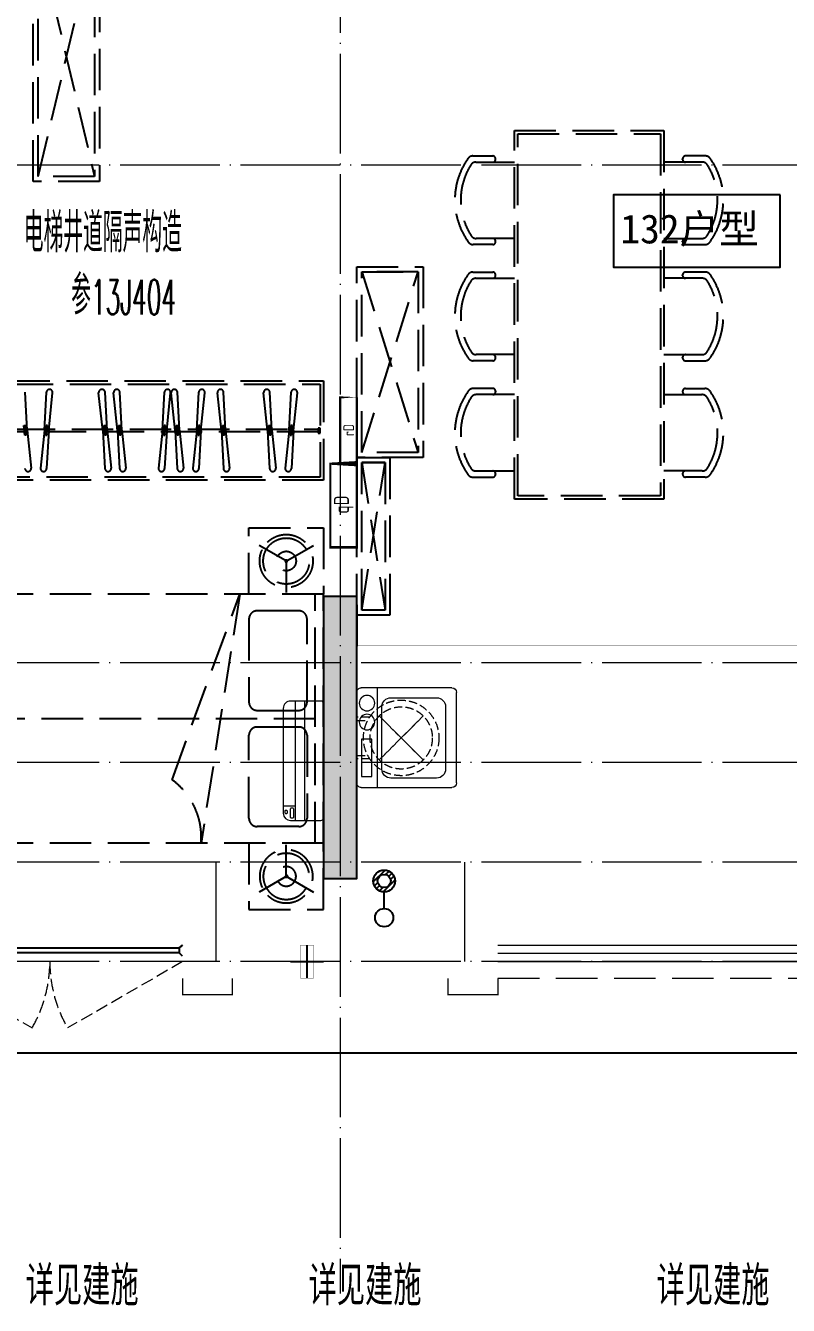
# Model space of a CAD drawing. Extents: x -518115 to 790560, y -210384 to 1628073.
# Drawn here: x 434421 to 439018, y 284544 to 292255 of the extents above; entities that cross this region are included whole.
import ezdxf

# ---------------------------------------------------------------- set-up
doc = ezdxf.new("R2010")
doc.units = 0
doc.header["$LTSCALE"] = 1000
doc.header["$MEASUREMENT"] = 0
for name, pattern in [('$1$DASH', [0.35, 0.25, -0.1]), ('A户型$0$DASH', [0.35, 0.25, -0.1]), ('DASH', [0.35, 0.25, -0.1]), ('DOTE', [2.4200000000000004, 2, -0.2, 0.02, -0.2])]:
    doc.linetypes.add(name, pattern=pattern)
for name, color, linetype in [('3-栏杆1', 135, 'Continuous'), ('5fur', 250, 'Continuous'), ('COLU', 7, 'Continuous'), ('EQUIP_地漏', 7, 'Continuous'), ('PUB_TEXT', 4, 'Continuous'), ('S-砼墙填充', 251, 'Continuous'), ('VPIPE-凝结', 150, 'Continuous'), ('VPIPE-废水', 31, 'Continuous'), ('机电标识类', 1, 'Continuous'), ('看线', 251, 'Continuous')]:
    doc.layers.add(name, color=color, linetype=linetype)
for name, color, linetype, lineweight in [('DOTE', 19, 'DOTE', 9), ('EQUIP-消防', 3, 'Continuous', 20), ('LVTRY', 1, 'Continuous', 13), ('WINDOW', 144, 'Continuous', 15), ('平面-栏杆', 135, 'Continuous', 15), ('平面-看线', 45, 'Continuous', 15), ('平面-空调室内机', 176, 'Continuous', 9), ('平面-空调预留孔', 173, 'Continuous', 15), ('空调', 76, 'Continuous', 13), ('粉刷', 251, 'Continuous', 9)]:
    doc.layers.add(name, color=color, linetype=linetype, lineweight=lineweight)
doc.styles.add('_TCH_AXIS', font='COMPLEX', dxfattribs={"bigfont": 'GBCBIG'})
doc.styles.add('_TCH_DIM', font='SIMPLEX.shx', dxfattribs={"width": 0.7, "bigfont": 'GBCBIG.shx'})
doc.styles.add('房间名称', font='TSSDENG', dxfattribs={"width": 0.8, "bigfont": 'HZTXT'})
doc.styles.add('黑体', font='')
doc.styles.get('黑体').set_extended_font_data('SimHei')

# ---------------------------------------------------------------- blocks, each defined once
blk = doc.blocks.new('dongkong')
blk.add_wipeout([(-603756.0415179721, 210770.96306340612), (-603756.0415180603, 210570.80961624245), (-603836.0415181214, 210570.80961593534), (-603836.0415181519, 210770.96306307407)])
at = {"layer": '机电标识类', "color": 250, "linetype": 'DASH', "ltscale": 400}
for p, q in [((-603796.0415180789, 210770.9630630909), (-603796.0415180789, 210570.8096162414)), ((-603896.0415180789, 210670.6929921169), (-603696.0415180789, 210670.6929921169))]:
    blk.add_line(p, q, dxfattribs=at)
at = {"layer": '空调', "color": 6, "linetype": 'DASH', "const_width": 2}
blk.add_lwpolyline([(-603756.0415180789, 210770.9630630909), (-603756.0415180789, 210570.8096162414), (-603836.0415180789, 210570.8096162414), (-603836.0415180789, 210770.9630630909)], close=True, dxfattribs=at)
blk = doc.blocks.new('GDGRDGDRGDFD')
at = {"layer": 'EQUIP-消防', "const_width": 12.82051282052028}
blk.add_lwpolyline([(136866.5605577994, 335507.811971089), (136366.5605577994, 335507.8119710906), (136366.5605577991, 335347.8119710904), (136866.5605577991, 335347.8119710888)], close=True, dxfattribs=at)
at = {"layer": 'PUB_TEXT', "color": 7, "true_color": 0xffffff, "style": '房间名称', "width": 0.8}
blk.add_text('qD', height=90, dxfattribs=at).set_placement((136565.0499633249, 335395.5346836653))
blk = doc.blocks.new('FSFSFSFSEG')
at = {"layer": 'EQUIP-消防', "const_width": 12.82051282052028}
blk.add_lwpolyline([(136866.5605577994, 335152.5449090759), (136466.5605577994, 335152.5449090774), (136466.5605577991, 335052.5449090772), (136866.5605577991, 335052.5449090757)], close=True, dxfattribs=at)
at = {"layer": 'PUB_TEXT', "color": 7, "true_color": 0xffffff, "style": '房间名称', "width": 0.8}
blk.add_text('rD', height=64.8, dxfattribs=at).set_placement((136633.7425204425, 335069.0046025831))
blk = doc.blocks.new('GDFGDDADWADAW')
at = {"rotation": 90}
for name, p in [('FSFSFSFSEG', (771469.0891836339, 153148.802543206)), ('GDGRDGDRGDFD', (771764.3572801037, 152748.802543206))]:
    blk.add_blockref(name, p, dxfattribs=at)
blk = doc.blocks.new('GDGDGRD')
at = {"layer": 'S-砼墙填充'}
h = blk.add_hatch(color=256, dxfattribs=at)
h.dxf.hatch_style = 1
h.paths.add_polyline_path([(436416.5442748284, 288315.3630931432), (436416.5442743464, 288565.3638601754), (436416.5442743464, 288765.3638601754), (436416.5442741448, 288515.3630931432), (436416.5442745481, 288815.3646272075), (436216.5442748922, 288815.3646272075), (436216.544275146, 287115.363093024), (436416.5442748205, 287115.363093024)])
at = {"layer": 'COLU', "color": 6}
blk.add_lwpolyline([(436416.5442748284, 288315.3630931432), (436416.5442743464, 288565.3638601754), (436416.5442743464, 288765.3638601754), (436416.5442741448, 288515.3630931432), (436416.5442745481, 288815.3646272075), (436216.5442748922, 288815.3646272075), (436216.544275146, 287115.363093024), (436416.5442748205, 287115.363093024), (436416.5442748284, 288315.3630931432)], close=True, dxfattribs=at)
blk = doc.blocks.new('dfgdfgsf')
at = {"layer": '5fur', "linetype": 'A户型$0$DASH'}
for p, q in [((2092291.533499984, -1252357.542387553), (2092411.453266368, -1252357.542387553)), ((2092309.426789955, -1252394.852469392), (2092541.574587486, -1252394.852469392)), ((2092428.013266368, -1252378.292469392), (2092428.013266368, -1252374.612469392)), ((2093673.722385016, -1252394.852469392), (2093441.574587486, -1252394.852469392)), ((2093555.135908604, -1252378.292469392), (2093555.135908604, -1252374.612469392)), ((2093691.615674988, -1252357.542387553), (2093571.695908604, -1252357.542387553)), ((2092541.574587486, -1252854.852469392), (2092311.389874803, -1252854.852469392)), ((2092428.013266368, -1252875.092469392), (2092428.013266368, -1252871.412469392)), ((2093441.574587486, -1252854.852469392), (2093671.759300168, -1252854.852469392)), ((2093555.135908604, -1252875.092469392), (2093555.135908604, -1252871.412469392)), ((2092411.453266368, -1252891.652469392), (2092293.381530715, -1252891.652469392)), ((2093571.695908604, -1252891.652469392), (2093689.767644257, -1252891.652469392)), ((2092291.533499984, -1253057.542387553), (2092411.453266368, -1253057.542387553)), ((2092309.426789955, -1253094.852469392), (2092541.574587486, -1253094.852469392)), ((2092428.013266368, -1253078.292469392), (2092428.013266368, -1253074.612469392)), ((2093673.722385016, -1253094.852469392), (2093441.574587486, -1253094.852469392)), ((2093555.135908604, -1253078.292469392), (2093555.135908604, -1253074.612469392)), ((2093691.615674988, -1253057.542387553), (2093571.695908604, -1253057.542387553)), ((2092541.574587486, -1253554.852469392), (2092311.389874803, -1253554.852469392)), ((2092428.013266368, -1253575.092469392), (2092428.013266368, -1253571.412469392)), ((2093441.574587486, -1253554.852469392), (2093671.759300168, -1253554.852469392)), ((2093555.135908604, -1253575.092469392), (2093555.135908604, -1253571.412469392)), ((2092411.453266368, -1253591.652469392), (2092293.381530715, -1253591.652469392)), ((2093571.695908604, -1253591.652469392), (2093689.767644257, -1253591.652469392)), ((2089605.33681067, -1254010.649655245), (2089593.085703414, -1253781.703517444)), ((2089708.697907737, -1254010.649655245), (2089720.949014992, -1253781.703517444)), ((2089734.714664537, -1254012.702910487), (2089758.528622285, -1253784.669318532)), ((2090061.529171934, -1254012.596194317), (2090035.720924661, -1253784.669318532)), ((2090087.55163921, -1254010.649655245), (2090075.300531955, -1253781.703517444)), ((2090150.034882049, -1254012.702910487), (2090126.220924301, -1253784.669318532)), ((2090176.05163885, -1254010.649655245), (2090163.800531594, -1253781.703517444)), ((2090419.697910768, -1254010.649655245), (2090431.949018023, -1253781.703517444)), ((2090445.714667568, -1254012.702910487), (2090469.528625316, -1253784.669318532)), ((2090497.150839113, -1254012.702910487), (2090473.336881365, -1253784.669318532)), ((2090523.167595914, -1254010.649655245), (2090510.916488658, -1253781.703517444)), ((2090626.52869298, -1254010.649655245), (2090638.779800236, -1253781.703517444)), ((2090652.545449781, -1254012.702910487), (2090676.359407529, -1253784.669318532)), ((2090775.237752914, -1254012.595872173), (2090751.423795166, -1253784.562280218)), ((2090801.254200029, -1254010.649655245), (2090789.003092773, -1253781.703517444)), ((2091054.022614687, -1254012.702910487), (2091030.208656939, -1253784.669318532)), ((2091080.039371488, -1254010.649655245), (2091067.788264232, -1253781.703517444)), ((2091183.400468555, -1254010.649655245), (2091195.65157581, -1253781.703517444)), ((2091209.417225355, -1254012.702910487), (2091233.231183103, -1253784.669318532)), ((2092411.453266368, -1253758.993599892), (2092293.381530715, -1253758.993599892)), ((2092541.574587486, -1253795.793599892), (2092311.389874803, -1253795.793599892)), ((2092428.013266368, -1253775.553599892), (2092428.013266368, -1253779.233599892)), ((2093441.574587486, -1253795.793599892), (2093671.759300168, -1253795.793599892)), ((2093555.135908604, -1253775.553599892), (2093555.135908604, -1253779.233599892)), ((2093571.695908604, -1253758.993599892), (2093689.767644257, -1253758.993599892)), ((2091359.574587578, -1254019.689162439), (2089523.574584608, -1254019.689162439)), ((2089605.336321197, -1254010.640508084), (2089629.144756408, -1254238.683721677)), ((2089708.697907737, -1254010.649655245), (2089684.883949989, -1254238.6832472)), ((2089734.714664537, -1254012.702910487), (2089722.463557282, -1254241.649048288)), ((2090061.534882409, -1254012.702910487), (2090073.785989665, -1254241.649048288)), ((2090087.55163921, -1254010.649655245), (2090111.365596958, -1254238.6832472)), ((2090150.034882049, -1254012.702910487), (2090162.285989305, -1254241.649048288)), ((2090176.05163885, -1254010.649655245), (2090199.865596598, -1254238.6832472)), ((2090419.697910768, -1254010.649655245), (2090395.88395302, -1254238.6832472)), ((2090445.714667568, -1254012.702910487), (2090433.463560313, -1254241.649048288)), ((2090497.150839113, -1254012.702910487), (2090509.401946369, -1254241.649048288)), ((2090523.167595914, -1254010.649655245), (2090546.981553662, -1254238.6832472)), ((2090626.52869298, -1254010.649655245), (2090602.714735232, -1254238.6832472)), ((2090652.545449781, -1254012.702910487), (2090640.294342525, -1254241.649048288)), ((2090775.237443228, -1254012.702910487), (2090787.488550484, -1254241.649048288)), ((2090801.254200029, -1254010.649655245), (2090825.068157777, -1254238.6832472)), ((2091054.022614687, -1254012.702910487), (2091066.273721943, -1254241.649048288)), ((2091080.039371488, -1254010.649655245), (2091103.853329236, -1254238.6832472)), ((2091183.400468555, -1254010.649655245), (2091159.586510807, -1254238.6832472)), ((2091209.417225355, -1254012.702910487), (2091197.1661181, -1254241.649048288)), ((2091371.574587578, -1253997.189162439), (2091359.574587578, -1253997.189162439)), ((2091359.574587578, -1253997.189162439), (2091359.574587578, -1254027.189162439)), ((2091359.574587578, -1254027.189162439), (2091371.574587578, -1254027.189162439)), ((2091371.574587578, -1254027.189162439), (2091371.574587578, -1253997.189162439)), ((2092309.426789955, -1254255.793599892), (2092541.574587486, -1254255.793599892)), ((2092428.013266368, -1254272.353599892), (2092428.013266368, -1254276.033599892)), ((2093673.722385016, -1254255.793599892), (2093441.574587486, -1254255.793599892)), ((2093555.135908604, -1254272.353599892), (2093555.135908604, -1254276.033599892)), ((2092291.533499984, -1254293.10368173), (2092411.453266368, -1254293.10368173)), ((2093691.615674988, -1254293.10368173), (2093571.695908604, -1254293.10368173)), ((2090941.574587254, -1254998.492976898), (2090941.574587254, -1254598.492976898)), ((2090941.574587254, -1254598.492976898), (2091391.574587254, -1254598.492976898)), ((2091391.574587254, -1254598.492976898), (2091391.574587254, -1254998.492976898)), ((2091175.822544973, -1254803.832287776), (2091002.879944764, -1254703.983830991)), ((2091157.326629535, -1254803.832287776), (2091330.269229745, -1254703.983830991)), ((2091166.574587254, -1254787.814355141), (2091166.574587254, -1254987.511268711)), ((2091391.574587254, -1254998.492976898), (2089366.739680178, -1254998.492976898)), ((2090478.140397684, -1256116.465254222), (2090886.881066664, -1254998.492976898)), ((2090886.881066664, -1254998.492976898), (2090652.901174343, -1256498.492976898)), ((2091391.574587254, -1254998.492976898), (2090941.574587254, -1254998.492976898)), ((2091341.574587254, -1256498.492976899), (2091341.574587254, -1254998.492976898)), ((2091391.574587254, -1256498.492976899), (2091391.574587254, -1254998.492976898)), ((2091341.576148126, -1255748.492976886), (2088341.574587415, -1255748.492976886)), ((2091391.574587254, -1256498.492976898), (2089366.739680178, -1256498.492976898)), ((2091391.574587254, -1256498.492976898), (2089366.739680178, -1256498.492976898)), ((2091391.574587281, -1256498.492976898), (2090941.574587281, -1256498.492976898)), ((2090941.574587281, -1256498.492976898), (2090941.574587281, -1256898.492976898)), ((2091166.574587281, -1256709.171598655), (2091166.574587281, -1256509.474685085)), ((2091391.574587281, -1256898.492976898), (2091391.574587281, -1256498.492976898)), ((2091175.822545, -1256693.15366602), (2091002.879944791, -1256793.002122805)), ((2091157.326629562, -1256693.15366602), (2091330.269229772, -1256793.002122805)), ((2090941.574587281, -1256898.492976898), (2091391.574587281, -1256898.492976898))]:
    blk.add_line(p, q, dxfattribs=at)
for points in [[(2089641.574593927, -1252512.189162764), (2089641.574593927, -1251012.189169037), (2090041.576491032, -1251012.189169037), (2090041.576491032, -1252512.189162764)], [(2089671.574593927, -1252482.189162764), (2089671.574593927, -1251042.189169037), (2090011.576491032, -1251042.189169037), (2090011.576491032, -1252482.189162764)], [(2092541.574587486, -1252205.039727125), (2093441.574587486, -1252205.039727125), (2093441.574587486, -1254425.039727125), (2092541.574587486, -1254425.039727125)], [(2092561.574587486, -1252225.039727125), (2093421.574587486, -1252225.039727125), (2093421.574587486, -1254405.039727125), (2092561.574587486, -1254405.039727125)], [(2091591.540163053, -1254175.039719756), (2091591.540163053, -1253025.039719979), (2091991.540163053, -1253025.039719979), (2091991.540163053, -1254175.039719756)], [(2091621.540163053, -1254145.039719756), (2091621.540163053, -1253055.039719979), (2091961.540163053, -1253055.039719979), (2091961.540163053, -1254145.039719756)], [(2089491.574584608, -1254312.189162448), (2089491.574584608, -1253712.18916243), (2091391.574587578, -1253712.18916243), (2091391.574587578, -1254312.189162448)], [(2089511.574584608, -1254292.189162448), (2089511.574584608, -1253732.18916243), (2091371.574587578, -1253732.18916243), (2091371.574587578, -1254292.189162448)], [(2089590.240644119, -1254040.612964485), (2089585.67544807, -1253982.767455083), (2089594.347654578, -1253982.083040281), (2089598.912850627, -1254039.928549683)], [(2089723.794074287, -1254040.612964485), (2089728.359270336, -1253982.767455083), (2089719.687063828, -1253982.083040281), (2089715.121867779, -1254039.928549683)], [(2090072.45547266, -1254040.612964485), (2090067.890276611, -1253982.767455083), (2090076.562483119, -1253982.083040281), (2090081.127679167, -1254039.928549683)], [(2090160.9554723, -1254040.612964485), (2090156.39027625, -1253982.767455083), (2090165.062482758, -1253982.083040281), (2090169.627678807, -1254039.928549683)], [(2090434.794077318, -1254040.612964485), (2090439.359273368, -1253982.767455083), (2090430.68706686, -1253982.083040281), (2090426.12187081, -1254039.928549683)], [(2090508.071429363, -1254040.612964485), (2090503.506233314, -1253982.767455083), (2090512.178439822, -1253982.083040281), (2090516.743635871, -1254039.928549683)], [(2090641.62485953, -1254040.612964485), (2090646.19005558, -1253982.767455083), (2090637.517849072, -1253982.083040281), (2090632.952653023, -1254039.928549683)], [(2090786.158033479, -1254040.612964485), (2090781.592837429, -1253982.767455083), (2090790.265043937, -1253982.083040281), (2090794.830239986, -1254039.928549683)], [(2091064.943204937, -1254040.612964485), (2091060.378008889, -1253982.767455083), (2091069.050215397, -1253982.083040281), (2091073.615411445, -1254039.928549683)], [(2091198.496635105, -1254040.612964485), (2091203.061831154, -1253982.767455083), (2091194.389624646, -1253982.083040281), (2091189.824428597, -1254039.928549683)], [(2091591.540163037, -1255125.039605072), (2091591.540163037, -1254175.039719756), (2091791.540163053, -1254175.039719756), (2091791.540163053, -1255125.039605072)], [(2091621.540163037, -1255095.039605072), (2091621.540163037, -1254205.039719756), (2091761.540163053, -1254205.039719756), (2091761.540163053, -1255095.039605072)]]:
    blk.add_lwpolyline(points, close=True, dxfattribs=at)
for points in [[(2089671.574593927, -1252482.189162764), (2090011.576491032, -1251042.189169037), (2089671.574593927, -1251042.189169037), (2090011.576491032, -1252482.189162764)], [(2091621.540163053, -1254145.039719756), (2091961.540163053, -1253055.039719979), (2091621.540163053, -1253055.039719979), (2091961.540163053, -1254145.039719756)], [(2089523.574584608, -1254004.689162455), (2091359.574587578, -1254004.689162455)], [(2091621.540163037, -1255095.039605072), (2091761.540163053, -1254205.039719756), (2091621.540163037, -1254205.039719756), (2091761.540163053, -1255095.039605072)]]:
    blk.add_lwpolyline(points, dxfattribs=at)
for points, const_width in [([(2091046.351137544, -1254729.081935845), (2091002.879944763, -1254703.983830991)], 8.888888888888888), ([(2091286.798036963, -1254729.081935845), (2091330.269229744, -1254703.983830991)], 8.88888888888889), ([(2091166.574587254, -1254937.315059004), (2091166.574587254, -1254987.511268711)], 8.88888888888889), ([(2091166.574587281, -1256559.670894793), (2091166.574587281, -1256509.474685085)], 8.88888888888889), ([(2091046.351137571, -1256767.904017951), (2091002.87994479, -1256793.002122805)], 8.888888888888888), ([(2091286.79803699, -1256767.904017951), (2091330.269229771, -1256793.002122805)], 8.88888888888889)]:
    blk.add_lwpolyline(points, dxfattribs=dict(at, const_width=const_width))
for points in [[(2091241.574587254, -1255098.492976899), (2090991.574587254, -1255098.492976899, 0.4142135623731003), (2090941.574587254, -1255148.492976899), (2090941.574587254, -1255648.492976899, 0.4142135623730904), (2090991.574587254, -1255698.492976899), (2091241.574587254, -1255698.492976899, 0.4142135623730999), (2091291.574587254, -1255648.492976899), (2091291.574587254, -1255148.492976899, 0.4142135623730897)], [(2091241.574587254, -1256398.492976898), (2090991.574587254, -1256398.492976898, -0.4142135623731003), (2090941.574587254, -1256348.492976898), (2090941.574587254, -1255848.492976899, -0.4142135623730904), (2090991.574587254, -1255798.492976899), (2091241.574587254, -1255798.492976899, -0.4142135623730999), (2091291.574587254, -1255848.492976899), (2091291.574587254, -1256348.492976898, -0.4142135623730897)]]:
    blk.add_lwpolyline(points, format="xyb", close=True, dxfattribs=at)
for centre, radius, start, end in [((2092616.821769427, -1252623.295752064), 434.5839883125198, 144.8602936227334, 215.5995607798544), ((2092616.821769427, -1252623.295752064), 399.0413852635766, 148.058807733434, 212.5233636423179), ((2092291.533499984, -1252394.342387554), 36.8, 90, 144.8602936227334), ((2092309.426789955, -1252431.652469392), 36.8, 90, 148.058807733434), ((2092410.549405145, -1252374.986860969), 17.46787387877194, 1.228123127383116, 87.03395093603103), ((2092411.453266368, -1252378.292469392), 16.56, 270, 0), ((2093572.599769826, -1252374.986860969), 17.46787387877194, 92.96604906396895, 178.7718768726169), ((2093571.695908604, -1252378.292469392), 16.56, 180, 270), ((2093673.722385016, -1252431.652469392), 36.8, 31.94119226656599, 90), ((2093691.615674988, -1252394.342387554), 36.8, 35.13970637726662, 90), ((2093366.327405545, -1252623.295752064), 399.0413852635766, 327.4766363576821, 31.94119226656599), ((2093366.327405545, -1252623.295752064), 434.5839883125198, 324.4004392201456, 35.13970637726662), ((2092293.381530715, -1252854.852469392), 36.8, 215.5995607798544, 270), ((2092311.389874803, -1252818.052469392), 36.8, 212.5233636423179, 270), ((2092411.453266368, -1252871.412469392), 16.56, 0, 90), ((2092411.453266368, -1252875.092469392), 16.56, 270, 0), ((2093571.695908604, -1252871.412469392), 16.56, 90, 180), ((2093571.695908604, -1252875.092469392), 16.56, 180, 270), ((2093671.759300168, -1252818.052469392), 36.8, 270, 327.4766363576821), ((2093689.767644257, -1252854.852469392), 36.8, 270, 324.4004392201456), ((2092616.821769427, -1253323.295752064), 434.5839883125198, 144.8602936227334, 215.5995607798544), ((2092616.821769427, -1253323.295752064), 399.0413852635766, 148.058807733434, 212.5233636423179), ((2092291.533499984, -1253094.342387554), 36.8, 90, 144.8602936227334), ((2092309.426789955, -1253131.652469392), 36.8, 90, 148.058807733434), ((2092410.549405145, -1253074.986860969), 17.46787387877194, 1.228123127383116, 87.03395093603103), ((2092411.453266368, -1253078.292469392), 16.56, 270, 0), ((2093572.599769826, -1253074.986860969), 17.46787387877194, 92.96604906396895, 178.7718768726169), ((2093571.695908604, -1253078.292469392), 16.56, 180, 270), ((2093673.722385016, -1253131.652469392), 36.8, 31.94119226656599, 90), ((2093691.615674988, -1253094.342387554), 36.8, 35.13970637726662, 90), ((2093366.327405545, -1253323.295752064), 399.0413852635766, 327.4766363576821, 31.94119226656599), ((2093366.327405545, -1253323.295752064), 434.5839883125198, 324.4004392201456, 35.13970637726662), ((2092293.381530715, -1253554.852469392), 36.8, 215.5995607798544, 270), ((2092311.389874803, -1253518.052469392), 36.8, 212.5233636423179, 270), ((2092411.453266368, -1253571.412469392), 16.56, 0, 90), ((2092411.453266368, -1253575.092469392), 16.56, 270, 0), ((2093571.695908604, -1253571.412469392), 16.56, 90, 180), ((2093571.695908604, -1253575.092469392), 16.56, 180, 270), ((2093671.759300168, -1253518.052469392), 36.8, 270, 327.4766363576821), ((2093689.767644257, -1253554.852469392), 36.8, 270, 324.4004392201456), ((2089739.738818638, -1253783.186417988), 18.84219772992773, 355.4875419406532, 175.4875419406541), ((2090055.58230029, -1253784.101224039), 19.86347544868245, 6.933041156338567, 181.6375109857778), ((2090145.010727948, -1253783.186417988), 18.84219772992773, 4.512458059345954, 184.512458059346), ((2090450.738821669, -1253783.186417988), 18.84219772992773, 355.4875419406532, 175.4875419406541), ((2090492.126685012, -1253783.186417988), 18.84219772992773, 4.512458059345954, 184.512458059346), ((2090657.569603883, -1253783.186417988), 18.84219772992773, 355.4875419406532, 175.4875419406541), ((2090770.213598812, -1253783.079379674), 18.84219772992773, 4.512458059345954, 184.512458059346), ((2091048.998460586, -1253783.186417988), 18.84219772992773, 4.512458059345954, 184.512458059346), ((2091214.441379456, -1253783.186417988), 18.84219772992773, 355.4875419406532, 175.4875419406541), ((2092616.821769427, -1254027.35031722), 434.5839883125198, 144.4004392201456, 215.1397063772666), ((2092616.821769427, -1254027.35031722), 399.0413852635766, 147.4766363576821, 211.941192266566), ((2092293.381530715, -1253795.793599892), 36.8, 90, 144.4004392201456), ((2092311.389874803, -1253832.593599892), 36.8, 90, 147.4766363576821), ((2092411.453266368, -1253775.553599892), 16.56, 0, 90), ((2092411.453266368, -1253779.233599892), 16.56, 270, 0), ((2093571.695908604, -1253775.553599892), 16.56, 90, 180), ((2093571.695908604, -1253779.233599892), 16.56, 180, 270), ((2093671.759300168, -1253832.593599892), 36.8, 32.52336364231787, 90), ((2093689.767644257, -1253795.793599892), 36.8, 35.59956077985439, 90), ((2093366.327405545, -1254027.35031722), 399.0413852635766, 328.058807733434, 32.52336364231787), ((2093366.327405545, -1254027.35031722), 434.5839883125198, 324.8602936227334, 35.59956077985439), ((2089610.360964771, -1254240.166147745), 18.84219772992773, 184.512458059346, 4.512458059345954), ((2089703.673753635, -1254240.166147745), 18.84219772992773, 175.4875419406541, 355.4875419406532), ((2090092.575793312, -1254240.166147745), 18.84219772992773, 184.512458059346, 4.512458059345954), ((2090181.075792952, -1254240.166147745), 18.84219772992773, 184.512458059346, 4.512458059345954), ((2090414.673756666, -1254240.166147745), 18.84219772992773, 175.4875419406541, 355.4875419406532), ((2090528.191750015, -1254240.166147745), 18.84219772992773, 184.512458059346, 4.512458059345954), ((2090621.504538879, -1254240.166147745), 18.84219772992773, 175.4875419406541, 355.4875419406532), ((2090806.27835413, -1254240.166147745), 18.84219772992773, 184.512458059346, 4.512458059345954), ((2091085.06352559, -1254240.166147745), 18.84219772992773, 184.512458059346, 4.512458059345954), ((2091178.376314453, -1254240.166147745), 18.84219772992773, 175.4875419406541, 355.4875419406532), ((2092291.533499984, -1254256.30368173), 36.8, 215.1397063772666, 270), ((2092309.426789955, -1254218.993599892), 36.8, 211.941192266566, 270), ((2092411.453266368, -1254272.353599892), 16.56, 0, 90), ((2092410.549405145, -1254275.659208315), 17.46787387877194, 272.9660490639689, 358.7718768726169), ((2093571.695908604, -1254272.353599892), 16.56, 90, 180), ((2093572.599769826, -1254275.659208315), 17.46787387877194, 181.2281231273831, 267.033950936031), ((2093673.722385016, -1254218.993599892), 36.8, 270, 328.058807733434), ((2093691.615674988, -1254256.30368173), 36.8, 270, 324.8602936227334), ((2090226.530072896, -1256462.55236493), 427.8832127323752, 355.1816886111465, 53.98230722894739)]:
    blk.add_arc(centre, radius, start, end, dxfattribs=at)
for major_axis, ratio, start_param, end_param in [((-113.2638872716998, 113.2638872716998), 0.9999999999997511, 4.712388980384682, 10.99557428756427), ((-98.16203563551878, 98.16203563551878), 0.999999999998388, 4.712388980384681, 10.99557428756427), ((-41.53009199966709, 41.53009199966709), 0.9999999999975253, 4.71238898038469, 10.99557428756428)]:
    blk.add_ellipse((2091166.574587254, -1254798.492976898), major_axis=major_axis, ratio=ratio, start_param=start_param, end_param=end_param, dxfattribs=at)
at = {"layer": '5fur', "linetype": 'A户型$0$DASH', "extrusion": (0, 0, -0.9999999999999998)}
blk.add_ellipse((2091166.574587281, -1256698.492976898), major_axis=(-113.2638872716998, -113.2638872716998), ratio=0.9999999999997511, start_param=4.712388980384682, end_param=10.99557428756427, dxfattribs=at)
at = {"layer": '5fur', "linetype": 'A户型$0$DASH', "extrusion": (0, 0, -1)}
for major_axis, ratio, start_param, end_param in [((-98.16203563551879, -98.16203563551876), 0.999999999998388, 4.712388980384681, 10.99557428756427), ((-41.53009199966709, -41.53009199966709), 0.9999999999975253, 4.71238898038469, 10.99557428756428)]:
    blk.add_ellipse((2091166.574587281, -1256698.492976898), major_axis=major_axis, ratio=ratio, start_param=start_param, end_param=end_param, dxfattribs=at)
blk = doc.blocks.new('dnfhfn')
at = {"linetype": '$1$DASH', "ltscale": 0.2}
for p, q in [((101.8984962723892, 495.000031470118, -2.359636360997379e-09), (121.8984962723892, 495.000031470118, -2.359636360997379e-09)), ((101.8984962723892, 417.1853479389541, -2.359636360997379e-09), (101.8984962723892, 495.000031470118, -2.359636360997379e-09)), ((121.8984962723892, 495.000031470118, -2.359636360997379e-09), (121.8984962723892, 429.0058331504954, -2.359636360997379e-09)), ((353.1017998967993, 495.000031470118, -2.359636360997379e-09), (333.1017998967993, 495.000031470118, -2.359636360997379e-09)), ((333.1017998967993, 495.000031470118, -2.359636360997379e-09), (333.1017998967993, 429.0058331504954, -2.359636360997379e-09)), ((353.1017998967993, 417.1853479389541, -2.359636360997379e-09), (353.1017998967993, 495.000031470118, -2.359636360997379e-09))]:
    blk.add_line(p, q, dxfattribs=at)
at = {"linetype": '$1$DASH', "ltscale": 0.2, "elevation": -2.359636360997379e-09}
for points in [[(94.91774319857359, 360.0825529289432), (94.91774319857359, 360.0825529289432), (360.0827860850841, 94.91750992601737), (360.0827860850841, 94.91750992601737)], [(360.0827861726284, 360.0825529010035), (94.91774310916662, 94.91750995395705), (94.91774310916662, 94.91750995395705), (360.0827861726284, 360.0825529010035)]]:
    blk.add_lwpolyline(points, close=True, dxfattribs=at)
at = {"linetype": '$1$DASH', "ltscale": 0.2}
for radius in [227.5000000426377, 187.5000000426377]:
    blk.add_circle((227.5002646408975, 227.5000314274803, -2.359636360997379e-09), radius, dxfattribs=at)
blk = doc.blocks.new('$TwtSys$00000543')
for p, q in [((-93.61191613507253, -8.532828222891112), (8.532828222720127, 93.61191613524352)), ((-8.532828222720127, -93.61191613524352), (93.6119161354145, 8.532828222891112)), ((12.46562189858378, 55.00516585458899), (41.70321270589193, 84.24275666206813)), ((39.88082245889382, 39.88082245889382), (66.46803743171768, 66.46803743154669)), ((55.00516585475998, 12.46562189841279), (84.24275666206813, 41.70321270589193)), ((-84.24275666206813, -41.70321270589193), (-55.00516585475998, -12.46562189841279)), ((-66.46803743308556, -66.46803743308556), (-39.88082245889382, -39.88082245889382)), ((-41.70321270589193, -84.24275666206813), (-12.46562189824181, -55.00516585458899))]:
    blk.add_line(p, q)
for radius in [94, 56.4]:
    blk.add_circle((0, 0), radius)
blk = doc.blocks.new('RECTANG')
for p, q in [((1.00000000000004, 1.00000000000004), (0, 1.00000000000004)), ((0, 1.00000000000004), (0, 0)), ((1.00000000000004, 0), (1.00000000000004, 1.00000000000004)), ((0, 0), (1.00000000000004, 0))]:
    blk.add_line(p, q)
blk = doc.blocks.new('洗衣机')
at = {"layer": 'LVTRY'}
for p, q in [((3791567.361739737, 243472.1311109139), (3791020.978428917, 243472.1311109139)), ((3791116.547650196, 243472.1311109139), (3791116.547650196, 242871.5050683203)), ((3790993.746954995, 243444.5237557961), (3790993.746954995, 242899.1124234381)), ((3791198.977629842, 243412.6941587822), (3791474.884451542, 243412.6941587822)), ((3791594.59321366, 242899.1124234381), (3791594.59321366, 243444.5237557961)), ((3791145.054954439, 242982.4807401235), (3791145.054954439, 243358.0271784722)), ((3791528.807126945, 243358.0271784722), (3791528.807126945, 242982.4807401235)), ((3791474.884451542, 242927.8137598135), (3791198.977629842, 242927.8137598135)), ((3791020.978428917, 242871.5050683203), (3791567.361739737, 242871.5050683203))]:
    blk.add_line(p, q, dxfattribs=at)
at = {"layer": 'LVTRY', "extrusion": (0, 0, -1)}
for centre, major_axis, ratio, start_param, end_param in [((3791020.978428917, 243444.5237557961), (-1.908531711022078e-08, 27.60735511779785), 0.9863847444471043, -1.570796326112996, 7.008549296472211e-10), ((3791567.361739737, 243444.5237557961), (-5.264563262736361e-09, 27.60735511779785), 0.9863847444471043, 1.933262439024475e-10, 1.570796326982994), ((3791055.147302595, 243379.8474220779), (-1.532403957494624e-08, 46.92390957762836), 0.9863847444493448, 3.141592653920872, 9.424777961100459), ((3791198.977629842, 243358.0271784722), (4.764609934498854e-09, 54.66698031005217), 0.9863847444472746, 4.712388980298719, 6.283185307091227), ((3791474.884451542, 243358.0271784722), (-4.76474120185596e-09, 54.66698031005217), 0.9863847444472746, 8.836242848531128e-11, 1.57079632688087), ((3791055.147302595, 243265.6659087724), (-1.532403957494624e-08, 46.92390957762836), 0.9863847444493448, 3.141592653920872, 9.424777961100459), ((3791198.977629842, 242982.4807401235), (-6.265914279833452e-09, 54.66698031005218), 0.9863847444472746, 3.141592653705994, 4.712388980497749), ((3791474.884451542, 242982.4807401235), (6.265651745155644e-09, 54.66698031005217), 0.986384744447275, 1.570796326681842, 3.141592653473596), ((3791020.978428917, 242899.1124234381), (1.908525212675288e-08, 27.60735511779785), 0.9863847444471043, 3.14159265288894, 4.712388979702792), ((3791567.361739737, 242899.1124234381), (5.264433297526799e-09, 27.60735511779784), 0.9863847444471044, 1.570796326606803, 3.141592653396471)]:
    blk.add_ellipse(centre, major_axis=major_axis, ratio=ratio, start_param=start_param, end_param=end_param, dxfattribs=at)
at = {"layer": 'LVTRY', "xscale": 63.25620569481588, "yscale": 224.5369532744355, "zscale": 64.12934308941763, "rotation": 180}
blk.add_blockref('RECTANG', (3791085.200501846, 243162.4333077016), dxfattribs=at)
blk = doc.blocks.new('ASDFSD')
at = {"layer": '3-栏杆1', "color": 5}
for p, q in [((681762.5879415963, 334937.5442401596), (681742.3193111992, 334955.3318184742)), ((681742.3193111992, 334955.3318184742), (681762.5879414161, 334937.5442403179)), ((681762.5879414161, 334937.5442403179), (681762.5879414133, 334908.2619604596)), ((683322.0506670028, 334937.4781505512), (681762.5879414163, 334937.5226424761)), ((683322.0506668226, 334937.5442278689), (683342.3192972196, 334955.3318061834)), ((683342.3192972196, 334955.3318061834), (683322.0506670028, 334937.5442280272)), ((683322.0506670028, 334937.5442280272), (683322.0506670056, 334908.2619481689)), ((681742.3193347491, 334888.4150854239), (681762.5879414133, 334908.2619604596)), ((681762.5879414135, 334908.2403724216), (683322.0506670056, 334908.1959003614)), ((683322.0506670056, 334908.2619481689), (683342.3192736697, 334888.4150731332)), ((683342.3192736697, 334888.4150731332), (683322.0506670056, 334908.2619481689))]:
    blk.add_line(p, q, dxfattribs=at)
blk = doc.blocks.new('A$C001338C2')
for p, q in [((844.9999883423079, 303.6000072514144), (54.99998834231155, 303.6000543390692)), ((109.0525457565491, 214.7673082745569), (109.0525510513944, 303.6000511174025)), ((-1.49359439092e-05, 248.6000576173246), (-2.84423585981e-05, 22.0000576172315)), ((899.9999715576414, 22.00000397306576), (899.9999850640525, 248.6000039731589)), ((21.99997024633922, 5.63059293199e-05), (877.9999702463392, 5.2843679441e-06))]:
    blk.add_line(p, q)
at = {"lineweight": 5}
for p, q in [((899.9999830474662, 214.7672611304297), (-1.69525337697e-05, 214.7673147745954)), ((899.9999787804518, 143.1781611304468), (-2.12195482163e-05, 143.1782147746126))]:
    blk.add_line(p, q, dxfattribs=at)
for points in [[(89.24090579471158, 226.3562818807586), (22.19125331861505, 226.3562858772129, -0.414213562372504), (16.6912536464406, 231.8562862050385), (16.69125431894281, 243.1390318179401, -0.414213562373095), (22.19125464676836, 248.6390314901146), (89.24090712286488, 248.6390274936603, -0.414213562373095), (94.74090679503934, 243.1390271658347), (94.74090612253713, 231.8562815529331, -0.414213562373095)], [(73.08482630450817, 275.0144977724194), (56.77886350143308, 275.0144987443309, -0.414213562373095), (51.27886382925863, 280.5144990721565), (51.27886400034913, 283.3844664433818, -0.414213562373095), (56.77886432817468, 288.8844661155563), (73.08482713124977, 288.8844651436448, -0.4142135623732024), (78.58482680342422, 283.3844648158192), (78.58482663233372, 280.5144974445939, -0.414213562373095)]]:
    blk.add_lwpolyline(points, format="xyb", close=True)
for centre, radius, start, end in [((54.99998506405609, 248.6000543390692), 55.0000000000001, 89.99999658490542, 179.9999965849054), ((844.9999850640525, 248.6000072514144), 55.0000000000001, 359.9999965849054, 89.99999658490542), ((21.9999715576414, 22.00005630592932), 22.00000000000004, 179.9999965849054, 269.9999965849054), ((877.9999715576414, 22.00000528436794), 22.00000000000004, 269.9999965849054, 359.9999965849054)]:
    blk.add_arc(centre, radius, start, end)
blk = doc.blocks.new('GDGDGDSDA')
at = {"layer": 'DOTE', "linetype": 'DOTE', "ltscale": 0.3}
for p, q in [((435034.6024021825, 370658.3318268224), (435034.840788339, 359558.331827242)), ((471334.8193115436, 366358.3318253069), (417334.819312298, 366358.3318263437)), ((471334.8193115436, 363358.3318186834), (417334.819312298, 363358.3318186834)), ((471334.8193115436, 362758.3318186833), (417334.819312298, 362758.3318186833)), ((471334.8193115436, 362158.331827242), (417334.819312298, 362158.331827242)), ((434284.8150372135, 362158.331827242), (434284.8021514753, 361558.331827242)), ((435784.7849708365, 362158.331827242), (435784.7978565746, 361558.331827242)), ((471334.8193115436, 361558.331827242), (417334.819312298, 361558.331827242))]:
    blk.add_line(p, q, dxfattribs=at)

msp = doc.modelspace()

# ---------------------------------------------------------------- linework, layer by layer
at = {"color": 1}
msp.add_lwpolyline([(438968.6421540981, 291235.1783077689), (437962.6421540981, 291235.1783077689), (437962.6421540981, 290799.1783077689), (438968.6421540981, 290799.1783077689)], close=True, dxfattribs=at)
at = {"color": 30, "const_width": 8}
for points in [[(435666.5787080916, 286515.3625718398), (435666.5787080916, 286415.3625718398), (435366.5787080916, 286415.3625718398), (435366.5787080879, 286515.3630855432)], [(437266.5787079762, 286515.3625717786), (437266.5787079762, 286415.3625717786), (436966.5787079762, 286415.3625717786), (436966.5787079724, 286515.3630854819)]]:
    msp.add_lwpolyline(points, dxfattribs=at)
at = {"layer": 'VPIPE-凝结', "ltscale": 0.1}
msp.add_lwpolyline([(436581.5610584824, 286935.3630862323), (436581.5610584825, 287035.3630862323)], dxfattribs=at)
at = {"layer": 'VPIPE-废水'}
msp.add_circle((436581.5610584824, 286880.3630862323), 55, dxfattribs=at)
at = {"layer": 'WINDOW', "color": 250, "linetype": 'DASH', "ltscale": 0.3}
for points in [[(433766.5787174529, 286615.3630862414), (434459.3990404858, 286215.3630862394, 0.1316524975905399), (434566.5787174593, 286615.363086249)], [(435366.5787174656, 286615.3630862414), (434673.7583944326, 286215.3630862394, -0.1316524975905399), (434566.5787174592, 286615.363086249)]]:
    msp.add_lwpolyline(points, format="xyb", dxfattribs=at)
at = {"layer": '平面-栏杆'}
for points in [[(437266.5787125294, 286665.3630861071), (441916.5787125257, 286665.363084566)], [(437266.5787125294, 286615.363086108), (441916.5787125257, 286615.363084566)]]:
    msp.add_lwpolyline(points, dxfattribs=at)
at = {"layer": '平面-看线'}
msp.add_lwpolyline([(437266.5787125294, 286715.3630861064), (441916.5787125257, 286715.3630845657)], dxfattribs=at)
at = {"layer": '平面-看线', "linetype": 'DASH'}
msp.add_lwpolyline([(437266.5787125294, 286515.3630861094), (441916.5787307442, 286515.3639606858)], dxfattribs=at)

# ---------------------------------------------------------------- block references
for name in ['GDGDGRD', 'GDFGDDADWADAW']:
    msp.add_blockref(name, (0, 0))
at = {"xscale": -1}
msp.add_blockref('ASDFSD', (1117108.898028702, -48239.96873280534), dxfattribs=at)
at = {"layer": 'EQUIP_地漏', "xscale": 0.7000000000000001, "yscale": 0.7000000000000001, "zscale": 0.7000000000000001}
msp.add_blockref('$TwtSys$00000543', (436581.5610584825, 287101.1630862323), dxfattribs=at)
at = {"layer": 'WINDOW'}
msp.add_blockref('dfgdfgsf', (-1655174.995888495, 1543827.552252825), dxfattribs=at)
at = {"layer": '平面-空调室内机', "ltscale": 0.3, "xscale": -1, "rotation": 180}
msp.add_blockref('dongkong', (1039912.51495387, 497286.1807568588), dxfattribs=at)
at = {"layer": '平面-空调预留孔', "xscale": 0.800000000046565, "yscale": 0.800000000046565, "zscale": 0.800000000046565, "rotation": 90.00000023343017}
msp.add_blockref('A$C001338C2', (436216.3873705684, 287465.363123362), dxfattribs=at)
at = {"layer": '平面-空调预留孔', "rotation": 89.99999999999304}
msp.add_blockref('dnfhfn', (436911.6754228041, 287735.7096021766, 2.359636360997379e-09), dxfattribs=at)
at = {"layer": '粉刷'}
msp.add_blockref('洗衣机', (-3354577.168237742, 44792.96191198924), dxfattribs=at)

# ---------------------------------------------------------------- texts
at = {"color": 1, "style": '黑体'}
msp.add_text('132户型', height=175, dxfattribs=at).set_placement((438004.8823951987, 290942.9911922056))
at = {"layer": 'PUB_TEXT', "color": 3, "style": '_TCH_DIM'}
for s, height, width, p in [('电梯井道隔声构造', 236.3120567375886, 0.7, (434409.4441273286, 290889.6110868452)), ('参', 236.3120567375886, 0.7, (434695.2079571158, 290514.8966187601)), ('13J404', 208.25, 0.4941176470588236, (434815.6228507329, 290514.8966187601))]:
    msp.add_text(s, height=height, dxfattribs=dict(at, width=width)).set_placement(p)
at = {"layer": 'PUB_TEXT', "style": '_TCH_AXIS'}
for p in [(434421.0725149348, 284543.8379280342), (436125.9125938339, 284543.844868245), (438223.0866546328, 284543.84546483)]:
    msp.add_text('详见建施', height=236.3120567375886, dxfattribs=at).set_placement(p)

# ---------------------------------------------------------------- next in the draw order: linework, layer by layer
at = {"layer": '看线', "color": 201}
msp.add_lwpolyline([(423016.5787288208, 287265.3630942735), (423016.5787327827, 286065.3630949535), (443366.57971305, 286065.3630949535), (443366.5745128874, 287565.3630937838), (445616.5787024723, 287565.3630863907)], dxfattribs=at)

# ---------------------------------------------------------------- next in the draw order: block references
msp.add_blockref('GDGDGDSDA', (1281.75939055148, -74942.96873280534))

doc.saveas('drawing.dxf')
